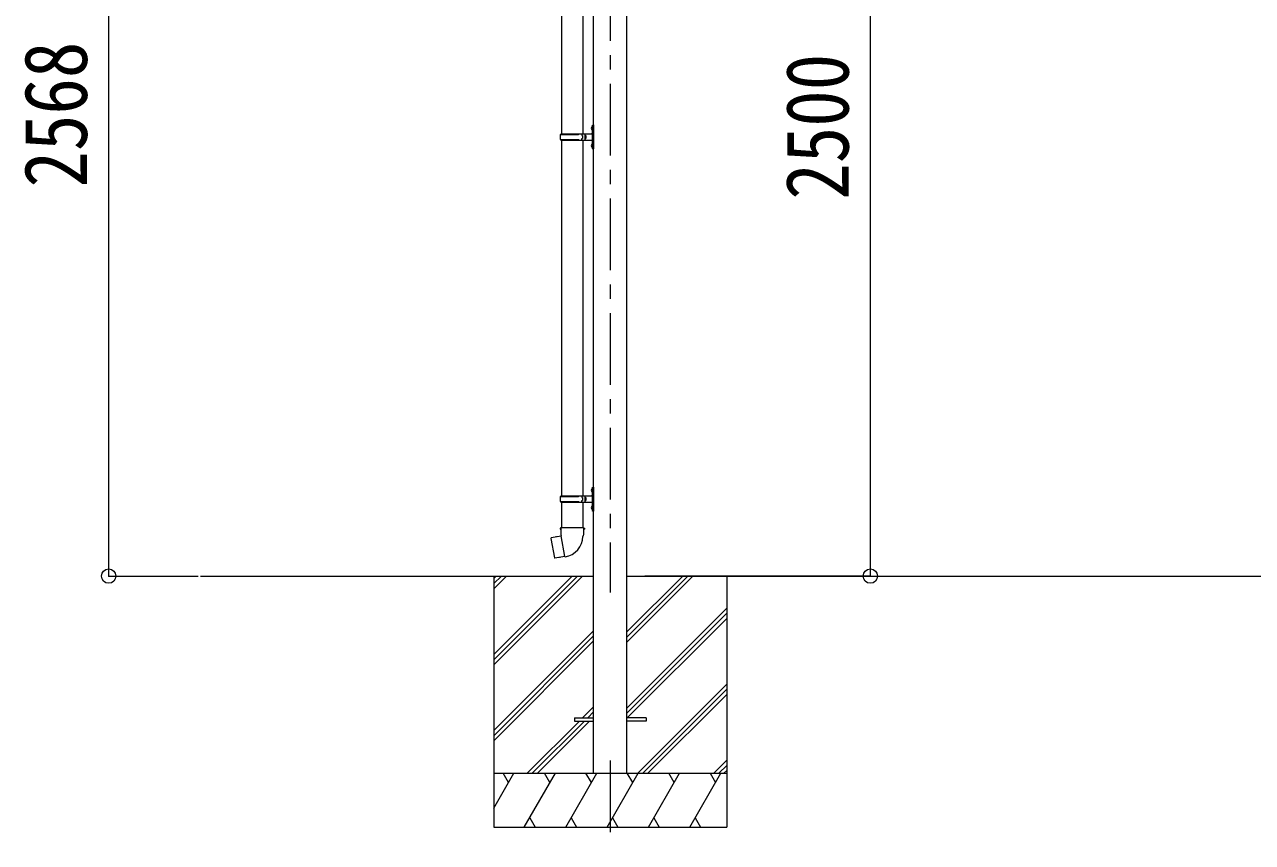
# Model space of a CAD drawing. Units: millimetres at full size, sheet at 1:40. Extents: x -11243 to 11243, y -7760 to 7760.
# Drawn here: x 1165 to 4593, y -4716 to -2434 of the extents above; entities that cross this region are included whole.
import ezdxf
from ezdxf.enums import TextEntityAlignment as Align

# ---------------------------------------------------------------- set-up
doc = ezdxf.new("R2010")
doc.units = ezdxf.units.MM
doc.header["$LTSCALE"] = 40
doc.header["$PDMODE"] = 32
doc.header["$PDSIZE"] = 40
doc.linetypes.add('CHAIN1', pattern=[8, 5, -1, 1, -1])
for name, color, linetype, lineweight in [('0-0_0', 7, 'Continuous', 9), ('0-1_本体', 5, 'CHAIN1', 9), ('0-3_ELV2', 4, 'Continuous', 9), ('0-6_OTH_LINE', 6, 'Continuous', 9), ('0-9_OUTLINE', 7, 'Continuous', 9)]:
    doc.layers.add(name, color=color, linetype=linetype, lineweight=lineweight)
doc.styles.add('ＭＳ ゴシック', font='')
doc.styles.get('ＭＳ ゴシック').set_extended_font_data('MS Gothic')

msp = doc.modelspace()

# ---------------------------------------------------------------- linework, layer by layer
at = {"layer": '0-0_0'}
for p, q in [((1656.59, -3972.64), (2753.72, -3972.64)), ((2475.22, -3972.64), (2475.22, -4672.64)), ((2475.22, -4191.61), (2694.2, -3972.64)), ((2475.22, -4205.76), (2708.34, -3972.64)), ((2475.22, -4219.9), (2722.48, -3972.64)), ((2475.22, -4007.77), (2510.35, -3972.64)), ((2475.22, -3993.63), (2496.21, -3972.64)), ((2475.22, -3979.48), (2482.07, -3972.64)), ((2846.72, -4156.77), (3030.85, -3972.64)), ((2846.72, -4142.62), (3016.71, -3972.64)), ((2846.72, -4128.48), (3002.57, -3972.64)), ((2846.72, -3972.64), (5653.72, -3972.64)), ((3125.22, -3972.64), (3125.22, -4672.64)), ((2846.72, -4340.61), (3125.22, -4062.12)), ((2846.72, -4354.75), (3125.22, -4076.26)), ((2847.48, -4368.14), (3125.22, -4090.4)), ((2475.22, -4403.75), (2753.72, -4125.25)), ((2475.22, -4417.89), (2753.72, -4139.39)), ((2475.22, -4432.03), (2753.72, -4153.53)), ((2876.83, -4522.64), (3125.22, -4274.25)), ((2890.97, -4522.64), (3125.22, -4288.39)), ((2905.11, -4522.64), (3125.22, -4302.53)), ((2722.96, -4368.14), (2753.72, -4337.38)), ((2737.1, -4368.14), (2753.72, -4351.52)), ((2568.46, -4522.64), (2713.96, -4377.14)), ((2582.6, -4522.64), (2728.1, -4377.14)), ((2596.74, -4522.64), (2742.24, -4377.14)), ((3088.96, -4522.64), (3125.22, -4486.38)), ((2475.22, -4522.64), (3125.22, -4522.64)), ((2475.22, -4619.89), (2531.37, -4522.64)), ((2516.37, -4548.62), (2501.37, -4522.64)), ((2560.23, -4672.64), (2646.84, -4522.64)), ((2631.84, -4548.62), (2616.83, -4522.64)), ((2675.7, -4672.64), (2762.31, -4522.64)), ((2747.31, -4548.62), (2732.31, -4522.64)), ((2791.17, -4672.64), (2877.78, -4522.64)), ((2862.78, -4548.62), (2847.78, -4522.63)), ((2906.64, -4672.64), (2993.25, -4522.64)), ((2978.25, -4548.62), (2963.25, -4522.64)), ((3022.11, -4672.64), (3108.72, -4522.64)), ((3078.72, -4522.64), (3093.72, -4548.62)), ((3103.1, -4522.64), (3125.22, -4500.52)), ((3117.24, -4522.64), (3125.22, -4514.66)), ((2575.23, -4646.66), (2590.23, -4672.64)), ((2690.7, -4646.65), (2705.7, -4672.64)), ((2806.17, -4646.66), (2821.17, -4672.64)), ((2921.64, -4646.66), (2936.64, -4672.64)), ((3037.11, -4646.66), (3052.11, -4672.64)), ((2475.22, -4672.64), (3125.22, -4672.64))]:
    msp.add_line(p, q, dxfattribs=at)
at = {"layer": '0-1_本体'}
for p, q in [((2800.22, -1319.21), (2800.22, -4018.5)), ((2800.22, -4486.51), (2800.22, -4715.51))]:
    msp.add_line(p, q, dxfattribs=at)
at = {"layer": '0-3_ELV2'}
for p, q in [((2753.72, -4522.64), (2753.72, -1350.36)), ((2846.72, -4522.64), (2846.72, -1350.36)), ((2700.22, -4368.14), (2753.72, -4368.14)), ((2900.22, -4368.14), (2846.72, -4368.14))]:
    msp.add_line(p, q, dxfattribs=at)
for points in [[(2700.22, -4368.14), (2700.22, -4377.14), (2753.72, -4377.14)], [(2900.22, -4368.14), (2900.22, -4377.14), (2846.72, -4377.14)]]:
    msp.add_lwpolyline(points, dxfattribs=at)
at = {"layer": '0-6_OTH_LINE'}
for p, q in [((1400.17, -3972.64), (1400.17, -1404.74)), ((3526.22, -3972.64), (3526.22, -1472.64)), ((1400.17, -3972.64), (1650.17, -3972.64)), ((3526.22, -3972.64), (2896.72, -3972.64))]:
    msp.add_line(p, q, dxfattribs=at)
for p in [(1400.17, -3972.64), (3526.22, -3972.64)]:
    msp.add_point(p, dxfattribs=at)
at = {"layer": '0-9_OUTLINE'}
for p, q in [((2663.73, -1746.69), (2663.73, -2738.66)), ((2723.73, -1746.69), (2723.73, -2738.66)), ((2660.75, -2740.66), (2711.08, -2740.66)), ((2661.75, -2738.66), (2747.75, -2738.66)), ((2661.75, -2738.66), (2661.75, -2740.66)), ((2720.75, -2738.66), (2720.75, -2743.16)), ((2728.72, -2738.66), (2728.72, -2756.66)), ((2747.42, -2721.51), (2749.47, -2722.51)), ((2748.69, -2719.51), (2749.32, -2719.51)), ((2748.69, -2719.51), (2748.69, -2727.81)), ((2748.69, -2727.81), (2749.32, -2727.81)), ((2749.32, -2719.51), (2749.72, -2719.91)), ((2749.47, -2722.51), (2750.08, -2723.66)), ((2749.72, -2715.66), (2752.72, -2714.16)), ((2749.72, -2715.66), (2749.72, -2779.66)), ((2752.72, -2714.16), (2752.72, -2781.16)), ((2752.72, -2714.16), (2753.72, -2714.16)), ((2753.72, -2714.16), (2753.72, -2781.16)), ((2660.75, -2754.66), (2711.08, -2754.66)), ((2661.75, -2756.66), (2661.75, -2754.66)), ((2661.75, -2756.66), (2747.75, -2756.66)), ((2663.73, -2756.66), (2663.73, -3748.63)), ((2720.75, -2743.16), (2722.75, -2743.16)), ((2720.75, -2756.66), (2720.75, -2752.16)), ((2720.75, -2752.16), (2722.75, -2752.16)), ((2722.75, -2743.16), (2722.75, -2752.16)), ((2723.73, -2756.66), (2723.73, -3748.63)), ((2728.72, -2743.16), (2731.72, -2743.16)), ((2728.72, -2752.16), (2731.72, -2752.16)), ((2731.72, -2743.16), (2731.72, -2752.16)), ((2747.42, -2769.51), (2749.47, -2770.51)), ((2748.69, -2767.51), (2749.32, -2767.51)), ((2748.69, -2767.51), (2748.69, -2775.81)), ((2748.69, -2775.81), (2749.32, -2775.81)), ((2749.32, -2767.51), (2749.32, -2775.81)), ((2749.32, -2767.51), (2749.72, -2767.91)), ((2749.32, -2775.81), (2749.72, -2775.41)), ((2749.47, -2770.51), (2750.08, -2771.66)), ((2749.72, -2779.66), (2752.72, -2781.16)), ((2752.72, -2781.16), (2753.72, -2781.16)), ((2747.42, -3731.49), (2749.47, -3732.48)), ((2748.69, -3729.48), (2749.32, -3729.48)), ((2748.69, -3729.48), (2748.69, -3737.78)), ((2749.32, -3729.48), (2749.72, -3729.88)), ((2749.47, -3732.48), (2750.08, -3733.63)), ((2749.72, -3725.63), (2752.72, -3724.13)), ((2749.72, -3725.63), (2749.72, -3789.63)), ((2752.72, -3724.13), (2752.72, -3791.13)), ((2752.72, -3724.13), (2753.72, -3724.13)), ((2753.72, -3724.13), (2753.72, -3791.13)), ((2660.75, -3750.63), (2711.08, -3750.63)), ((2660.75, -3764.63), (2711.08, -3764.63)), ((2661.75, -3748.63), (2747.75, -3748.63)), ((2661.75, -3748.63), (2661.75, -3750.63)), ((2661.75, -3766.63), (2661.75, -3764.63)), ((2661.75, -3766.63), (2747.75, -3766.63)), ((2663.75, -3766.63), (2663.75, -3837.63)), ((2720.75, -3748.63), (2720.75, -3753.13)), ((2720.75, -3753.13), (2722.75, -3753.13)), ((2720.75, -3766.63), (2720.75, -3762.13)), ((2720.75, -3762.13), (2722.75, -3762.13)), ((2722.75, -3753.13), (2722.75, -3762.13)), ((2723.75, -3766.63), (2723.75, -3837.63)), ((2728.72, -3748.63), (2728.72, -3766.63)), ((2728.72, -3753.13), (2731.72, -3753.13)), ((2728.72, -3762.13), (2731.72, -3762.13)), ((2731.72, -3753.13), (2731.72, -3762.13)), ((2748.69, -3737.78), (2749.32, -3737.78)), ((2747.42, -3779.49), (2749.47, -3780.48)), ((2748.69, -3777.48), (2749.32, -3777.48)), ((2748.69, -3777.48), (2748.69, -3785.78)), ((2748.69, -3785.78), (2749.32, -3785.78)), ((2749.32, -3777.48), (2749.32, -3785.78)), ((2749.32, -3777.48), (2749.72, -3777.88)), ((2749.32, -3785.78), (2749.72, -3785.38)), ((2749.47, -3780.48), (2750.08, -3781.63)), ((2749.72, -3789.63), (2752.72, -3791.13)), ((2752.72, -3791.13), (2753.72, -3791.13)), ((2662.05, -3837.63), (2659.9, -3838.42)), ((2659.9, -3838.42), (2659.9, -3842.03)), ((2725.75, -3837.63), (2662.05, -3837.63)), ((2662.05, -3837.63), (2662.4, -3857.63)), ((2725.75, -3837.63), (2725.4, -3857.63)), ((2725.75, -3837.63), (2727.9, -3838.42)), ((2727.87, -3838.42), (2727.87, -3842.03)), ((2635.44, -3866.09), (2634.63, -3867.25)), ((2634.63, -3867.25), (2644.25, -3921.81)), ((2663.31, -3860.84), (2635.44, -3866.09)), ((2648.18, -3863.48), (2647.97, -3863.72)), ((2659.9, -3842.03), (2662.14, -3842.85)), ((2662.4, -3857.63), (2663.75, -3859.63)), ((2673.66, -3918.13), (2663.53, -3860.66)), ((2663.55, -3859.84), (2663.55, -3860.54)), ((2663.75, -3859.63), (2663.72, -3859.64)), ((2724.09, -3859.58), (2724.01, -3861.74)), ((2725.4, -3857.63), (2724.09, -3859.58)), ((2727.9, -3842.03), (2725.66, -3842.85)), ((2658.27, -3920.72), (2657.99, -3920.57)), ((2673.96, -3918.89), (2673.72, -3918.23))]:
    msp.add_line(p, q, dxfattribs=at)
for points in [[(2747.42, -2725.81), (2749.47, -2724.81), (2750.08, -2723.66)], [(2749.32, -2719.51), (2749.32, -2727.81), (2749.72, -2727.41)], [(2747.42, -2773.81), (2749.47, -2772.81), (2750.08, -2771.66)], [(2747.42, -3735.78), (2749.47, -3734.78), (2750.08, -3733.63)], [(2749.32, -3729.48), (2749.32, -3737.78), (2749.72, -3737.38)], [(2747.42, -3783.78), (2749.47, -3782.78), (2750.08, -3781.63)], [(2650.42, -3863.26), (2650.14, -3863.11), (2648.18, -3863.48)], [(2673.39, -3918.04), (2645.41, -3922.64), (2644.25, -3921.81)], [(2660.46, -3920.16), (2660.25, -3920.4), (2658.27, -3920.72)]]:
    msp.add_lwpolyline(points, dxfattribs=at)
for centre, radius, start, end in [((2709.5, -2747.66), 49.25, 171.82876, 180.00002), ((2711.08, -2738.66), 2, 270, 359.99998), ((2753.02, -2723.66), 6, 136.21765, 223.78235), ((2747.72, -2736.66), 2, 270, 359.99998), ((2709.5, -2747.66), 49.25, 180.00002, 188.17127), ((2711.08, -2756.66), 2, 0.00005, 90.00004), ((2753.02, -2771.66), 6, 136.21765, 223.78235), ((2747.72, -2758.66), 2, 0.00005, 90.00004), ((2753.02, -3733.63), 6, 136.21765, 223.78235), ((2709.5, -3757.63), 49.25, 171.82876, 180.00002), ((2709.5, -3757.63), 49.25, 180.00002, 188.17127), ((2711.08, -3748.63), 2, 270, 359.99998), ((2711.08, -3766.63), 2, 0.00005, 90.00004), ((2747.72, -3746.63), 2, 270, 359.99998), ((2747.72, -3768.63), 2, 0.00005, 90.00004), ((2753.02, -3781.63), 6, 136.21765, 223.78235), ((2663.25, -3860.54), 0.3, 280.66842, 0), ((2663.75, -3859.84), 0.2, 100, 180), ((2663.75, -3859.63), 60.3, 279.96938, 358), ((2673.44, -3918.33), 0.3, 20, 99.33158), ((2674.15, -3918.83), 0.2, 200, 279.96938)]:
    msp.add_arc(centre, radius, start, end, dxfattribs=at)

# ---------------------------------------------------------------- texts
at = {"layer": '0-6_OTH_LINE', "color": 7, "style": 'ＭＳ ゴシック', "width": 0.85}
for s, p in [('2568', (1392.17, -2888.69)), ('2500', (3518.22, -2922.64))]:
    msp.add_text(s, height=176, rotation=90, dxfattribs=at).set_placement(p, align=Align.BOTTOM_LEFT)

doc.saveas('drawing.dxf')
